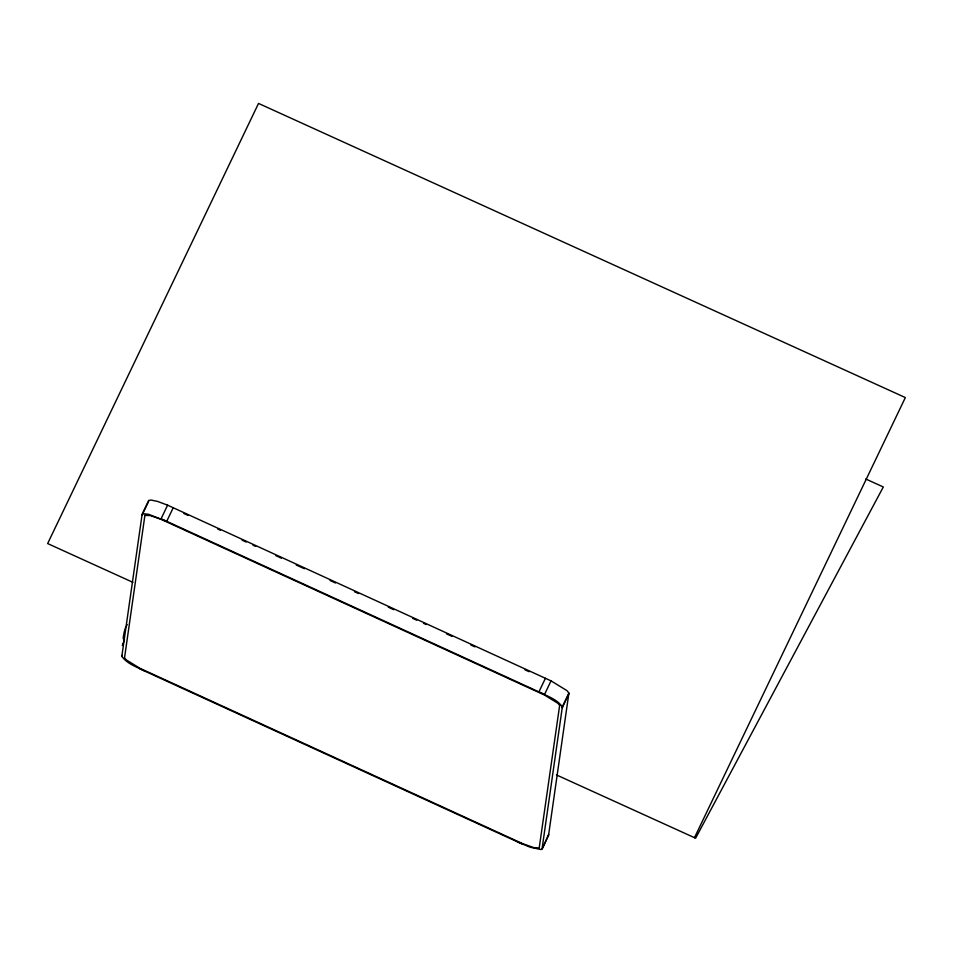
<?xml version="1.0" encoding="UTF-8"?>
<svg xmlns="http://www.w3.org/2000/svg" width="953" height="953" viewBox="0 0 953 953"><rect width="100%" height="100%" fill="white"/><g stroke="black" fill="none" stroke-linecap="round" stroke-linejoin="round"><path stroke-width="1.43" d="M121.793 656.546L142.164 514.096L148.68 500.516L151.027 500.039L157.59 501.433L167.609 505.173L551.037 680.871L566.952 690.615L568.893 693.057L548.523 835.519L542.019 849.099L562.389 706.638L568.893 693.057M148.513 501.659L148.68 500.516M147.918 502.898L141.997 515.239L143.164 513.655L148.537 514.298L166.715 521.327L173.232 507.746M167.609 505.173L161.105 518.754L544.532 694.451L551.037 680.871M545.426 678.286L538.921 691.878C547.022 696.143 557.422 699.252 562.532 707.221L562.222 707.793L568.727 694.213M548.69 834.375L542.305 848.718L541.018 849.54L530.261 847.265L517.467 841.868M694.475 837.699L905.35 397.568L258.525 103.424L47.65 543.555L132.896 582.331M126.296 626.3C124.295 628.587 121.829 643.906 124.307 637.331M124.486 639.368L122.365 645.503L123.402 643.692M126.582 625.752L127.214 624.632M121.96 655.402L121.65 655.974C126.761 663.943 137.172 667.052 145.273 671.317M548.523 835.519L547.534 835.96M865.717 478.978L883.312 486.983L695.619 838.199L556.445 774.932M183.917 513.524L187.979 515.394M217.761 529.034L220.465 530.273M242.122 540.196L246.184 542.054M252.95 545.164L255.654 546.403M275.965 555.706L281.373 558.184M296.264 565.01L304.388 568.727M330.107 580.508L335.516 582.998M354.468 591.682L358.531 593.54M388.312 607.18L393.72 609.67M412.673 618.342L416.735 620.212M423.501 623.31L426.205 624.549M446.516 633.852L451.925 636.33M470.877 645.014L474.939 646.873M525.02 669.828L529.082 671.686M139.65 668.744L523.09 844.441M144.904 515.37L124.545 657.784L126.213 659.857L139.853 668.244L523.042 843.822L533.763 847.598L539.207 847.92L559.649 705.411L557.97 703.338L544.33 694.951L161.14 519.373L150.419 515.597L144.904 515.37"/></g></svg>
